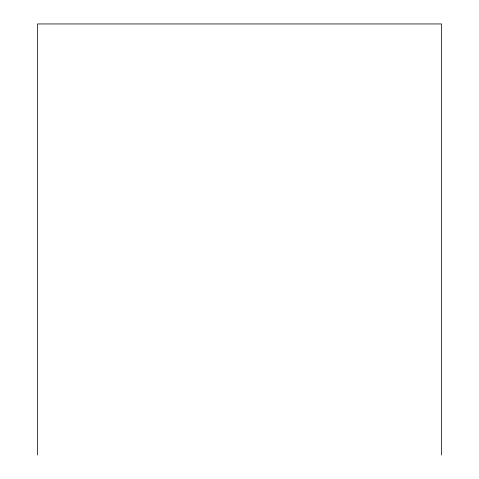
<?xml version="1.0" encoding="UTF-8"?>
<svg xmlns="http://www.w3.org/2000/svg" width="479" height="479" viewBox="0 0 479 479"><rect width="100%" height="100%" fill="white"/><g stroke="black" fill="none" stroke-linecap="round" stroke-linejoin="round"><path stroke-width="0.72" d="M441.488 455.05L441.488 23.95L37.512 23.95L37.512 455.05"/></g></svg>
